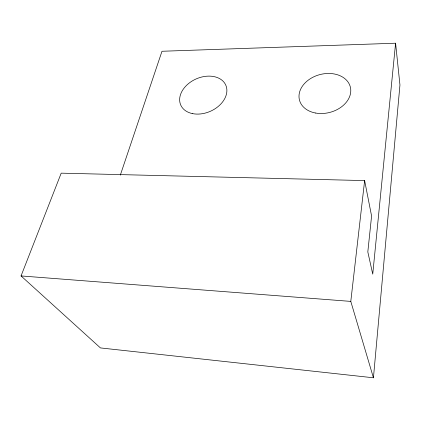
<?xml version="1.0" encoding="UTF-8"?>
<svg xmlns="http://www.w3.org/2000/svg" width="421" height="421" viewBox="0 0 421 421"><rect width="100%" height="100%" fill="white"/><g stroke="black" fill="none" stroke-linecap="round" stroke-linejoin="round"><path stroke-width="0.63" d="M395.587 43.21L372.743 274.145L367.817 251.911L371.585 216.026L364.633 180.588L61.203 173.157L21.05 275.934L100.445 347.925L373.438 377.79L399.95 84.953L395.587 43.21L161.985 51.267L120.317 175.125M373.438 377.79L350.793 301.399L364.633 180.588M21.05 275.934L350.793 301.399M315.608 113.038A26.265 19.55 -14.5 0 0 350.467 87.557A26.265 19.55 -14.5 0 0 308.593 79.895A26.265 19.55 -14.5 0 0 315.608 113.038M192.571 113.628A24.628 17.682 -23.9 0 0 226.856 89.515A24.628 17.682 -23.9 0 0 190.36 82.19A24.628 17.682 -23.9 0 0 192.571 113.628"/></g></svg>
